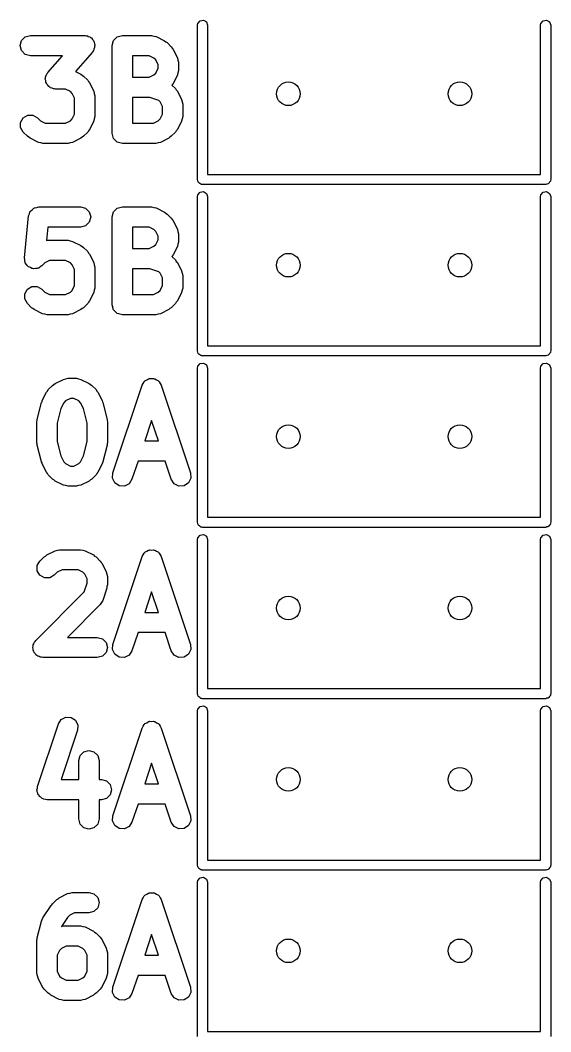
# Model space of a CAD drawing. Extents: x 6.24 to 8.54, y -5.54 to -4.04.
# Drawn here: x 8.234 to 8.543, y -5.187 to -4.597 of the extents above; entities that cross this region are included whole.
import ezdxf

# ---------------------------------------------------------------- set-up
doc = ezdxf.new("R2010")
doc.units = 0
doc.header["$MEASUREMENT"] = 0
doc.layers.add('BLACK', color=7, linetype='CONTINUOUS')

msp = doc.modelspace()

# ---------------------------------------------------------------- linework, layer by layer
at = {"layer": 'BLACK', "linetype": 'CONTINUOUS'}
for p, q in [((8.33852, -4.59744), (8.34051, -4.59709)), ((8.34051, -4.59709), (8.34226, -4.5981)), ((8.53852, -4.59744), (8.54051, -4.59709)), ((8.54051, -4.59709), (8.54226, -4.5981)), ((8.33705, -4.6), (8.33723, -4.59899)), ((8.33705, -4.69), (8.33705, -4.6)), ((8.33723, -4.59899), (8.33852, -4.59744)), ((8.34226, -4.5981), (8.34295, -4.6)), ((8.34295, -4.6), (8.34295, -4.68705)), ((8.53705, -4.6), (8.53723, -4.59899)), ((8.53705, -4.68705), (8.53705, -4.6)), ((8.53723, -4.59899), (8.53852, -4.59744)), ((8.54226, -4.5981), (8.54295, -4.6)), ((8.54295, -4.6), (8.54295, -4.69)), ((8.23371, -4.61188), (8.2345, -4.60893)), ((8.2345, -4.60893), (8.23666, -4.60677)), ((8.23666, -4.60677), (8.23962, -4.60598)), ((8.23962, -4.60598), (8.2713, -4.60598)), ((8.2713, -4.60598), (8.27186, -4.60613)), ((8.27186, -4.60613), (8.27245, -4.60609)), ((8.27245, -4.60609), (8.27332, -4.60652)), ((8.27332, -4.60652), (8.27425, -4.60677)), ((8.27425, -4.60677), (8.27467, -4.60718)), ((8.27467, -4.60718), (8.27519, -4.60744)), ((8.27519, -4.60744), (8.27573, -4.60824)), ((8.27573, -4.60824), (8.27641, -4.60893)), ((8.27641, -4.60893), (8.27656, -4.60949)), ((8.28733, -4.61188), (8.28812, -4.60893)), ((8.28812, -4.60893), (8.29028, -4.60677)), ((8.29028, -4.60677), (8.29323, -4.60598)), ((8.29323, -4.60598), (8.31029, -4.60598)), ((8.31029, -4.60598), (8.31161, -4.60633)), ((8.31161, -4.60633), (8.31294, -4.6066)), ((8.31294, -4.6066), (8.31781, -4.60904)), ((8.2345, -4.61483), (8.23371, -4.61188)), ((8.23666, -4.617), (8.2345, -4.61483)), ((8.27641, -4.61483), (8.276, -4.61525)), ((8.27667, -4.6139), (8.27641, -4.61483)), ((8.27656, -4.60949), (8.27689, -4.60998)), ((8.27709, -4.61303), (8.27667, -4.6139)), ((8.27689, -4.60998), (8.27695, -4.61095)), ((8.27695, -4.61095), (8.27721, -4.61188)), ((8.27721, -4.61188), (8.27705, -4.61245)), ((8.27705, -4.61245), (8.27709, -4.61303)), ((8.28733, -4.66306), (8.28733, -4.61188)), ((8.31781, -4.60904), (8.31852, -4.60967)), ((8.31852, -4.60967), (8.31935, -4.61014)), ((8.31935, -4.61014), (8.32178, -4.61258)), ((8.32178, -4.61258), (8.32226, -4.6134)), ((8.32226, -4.6134), (8.32289, -4.61412)), ((8.32289, -4.61412), (8.32533, -4.61899)), ((8.23962, -4.61779), (8.23666, -4.617)), ((8.25829, -4.61779), (8.23962, -4.61779)), ((8.2498, -4.62749), (8.25829, -4.61779)), ((8.27574, -4.61577), (8.26594, -4.62697)), ((8.276, -4.61525), (8.27574, -4.61577)), ((8.3089, -4.61779), (8.29914, -4.61779)), ((8.29914, -4.61779), (8.29914, -4.63035)), ((8.31167, -4.61917), (8.3089, -4.61779)), ((8.31275, -4.62025), (8.31167, -4.61917)), ((8.31414, -4.62302), (8.31275, -4.62025)), ((8.32533, -4.61899), (8.3256, -4.62032)), ((8.3256, -4.62032), (8.32595, -4.62163)), ((8.31275, -4.62788), (8.31414, -4.62511)), ((8.31414, -4.62511), (8.31414, -4.62302)), ((8.32595, -4.62651), (8.3256, -4.62782)), ((8.32595, -4.62163), (8.32595, -4.62651)), ((8.24833, -4.63138), (8.24848, -4.63082)), ((8.24858, -4.63232), (8.24833, -4.63138)), ((8.24845, -4.63023), (8.24887, -4.62936)), ((8.24848, -4.63082), (8.24845, -4.63023)), ((8.24865, -4.63328), (8.24858, -4.63232)), ((8.24887, -4.62936), (8.24912, -4.62843)), ((8.24912, -4.62843), (8.24954, -4.62801)), ((8.24954, -4.62801), (8.2498, -4.62749)), ((8.26594, -4.62697), (8.26907, -4.62853)), ((8.26907, -4.62853), (8.26978, -4.62917)), ((8.26978, -4.62917), (8.2706, -4.62964)), ((8.2706, -4.62964), (8.27304, -4.63208)), ((8.27304, -4.63208), (8.27351, -4.6329)), ((8.29914, -4.63035), (8.3089, -4.63035)), ((8.3089, -4.63035), (8.31167, -4.62896)), ((8.31167, -4.62896), (8.31275, -4.62788)), ((8.32533, -4.62915), (8.32289, -4.63402)), ((8.3256, -4.62782), (8.32533, -4.62915)), ((8.24897, -4.63377), (8.24865, -4.63328)), ((8.24912, -4.63433), (8.24897, -4.63377)), ((8.24981, -4.63502), (8.24912, -4.63433)), ((8.25035, -4.63582), (8.24981, -4.63502)), ((8.25087, -4.63608), (8.25035, -4.63582)), ((8.25129, -4.63649), (8.25087, -4.63608)), ((8.25222, -4.63674), (8.25129, -4.63649)), ((8.25309, -4.63717), (8.25222, -4.63674)), ((8.25368, -4.63713), (8.25309, -4.63717)), ((8.25424, -4.63729), (8.25368, -4.63713)), ((8.26016, -4.63729), (8.25424, -4.63729)), ((8.26293, -4.63867), (8.26016, -4.63729)), ((8.27351, -4.6329), (8.27414, -4.63361)), ((8.27414, -4.63361), (8.27658, -4.63849)), ((8.32226, -4.63473), (8.32216, -4.6349)), ((8.32216, -4.6349), (8.32422, -4.63695)), ((8.32289, -4.63402), (8.32226, -4.63473)), ((8.32422, -4.63695), (8.32469, -4.63778)), ((8.32469, -4.63778), (8.32533, -4.63849)), ((8.26401, -4.63975), (8.26293, -4.63867)), ((8.26539, -4.64252), (8.26401, -4.63975)), ((8.26539, -4.65192), (8.26539, -4.64252)), ((8.27658, -4.63849), (8.27685, -4.63982)), ((8.27685, -4.63982), (8.27721, -4.64113)), ((8.27721, -4.64113), (8.27721, -4.65331)), ((8.30934, -4.64216), (8.29914, -4.64216)), ((8.29914, -4.64216), (8.29914, -4.65716)), ((8.31442, -4.64385), (8.30934, -4.64216)), ((8.31519, -4.64463), (8.31442, -4.64385)), ((8.32533, -4.63849), (8.32776, -4.64336)), ((8.32776, -4.64336), (8.32803, -4.64469)), ((8.31658, -4.6474), (8.31519, -4.64463)), ((8.31658, -4.65192), (8.31658, -4.6474)), ((8.32803, -4.64469), (8.32839, -4.646)), ((8.32839, -4.646), (8.32839, -4.65331)), ((8.23391, -4.65666), (8.23544, -4.65401)), ((8.23544, -4.65401), (8.23809, -4.65248)), ((8.23809, -4.65248), (8.24114, -4.65248)), ((8.24114, -4.65248), (8.24379, -4.65401)), ((8.24379, -4.65401), (8.24555, -4.65577)), ((8.24555, -4.65577), (8.24832, -4.65716)), ((8.26016, -4.65716), (8.26293, -4.65577)), ((8.26293, -4.65577), (8.26401, -4.65469)), ((8.26401, -4.65469), (8.26539, -4.65192)), ((8.27658, -4.65596), (8.27414, -4.66083)), ((8.27685, -4.65463), (8.27658, -4.65596)), ((8.27721, -4.65331), (8.27685, -4.65463)), ((8.31134, -4.65716), (8.31411, -4.65577)), ((8.31411, -4.65577), (8.31519, -4.65469)), ((8.31519, -4.65469), (8.31658, -4.65192)), ((8.32776, -4.65596), (8.32533, -4.66083)), ((8.32803, -4.65463), (8.32776, -4.65596)), ((8.32839, -4.65331), (8.32803, -4.65463)), ((8.23391, -4.65972), (8.23391, -4.65666)), ((8.23544, -4.66236), (8.23391, -4.65972)), ((8.24832, -4.65716), (8.26016, -4.65716)), ((8.27351, -4.66154), (8.27304, -4.66236)), ((8.27414, -4.66083), (8.27351, -4.66154)), ((8.29914, -4.65716), (8.31134, -4.65716)), ((8.32469, -4.66154), (8.32422, -4.66236)), ((8.32533, -4.66083), (8.32469, -4.66154)), ((8.23788, -4.6648), (8.23544, -4.66236)), ((8.2387, -4.66528), (8.23788, -4.6648)), ((8.23941, -4.66591), (8.2387, -4.66528)), ((8.24429, -4.66835), (8.23941, -4.66591)), ((8.26907, -4.66591), (8.26419, -4.66835)), ((8.26978, -4.66528), (8.26907, -4.66591)), ((8.2706, -4.6648), (8.26978, -4.66528)), ((8.27304, -4.66236), (8.2706, -4.6648)), ((8.28812, -4.66602), (8.28733, -4.66306)), ((8.29028, -4.66818), (8.28812, -4.66602)), ((8.32025, -4.66591), (8.31537, -4.66835)), ((8.32096, -4.66528), (8.32025, -4.66591)), ((8.32178, -4.6648), (8.32096, -4.66528)), ((8.32422, -4.66236), (8.32178, -4.6648)), ((8.24562, -4.66862), (8.24429, -4.66835)), ((8.24693, -4.66897), (8.24562, -4.66862)), ((8.26155, -4.66897), (8.24693, -4.66897)), ((8.26286, -4.66862), (8.26155, -4.66897)), ((8.26419, -4.66835), (8.26286, -4.66862)), ((8.29323, -4.66897), (8.29028, -4.66818)), ((8.31273, -4.66897), (8.29323, -4.66897)), ((8.31404, -4.66862), (8.31273, -4.66897)), ((8.31537, -4.66835), (8.31404, -4.66862)), ((8.33731, -4.69072), (8.33705, -4.69)), ((8.33744, -4.69148), (8.33731, -4.69072)), ((8.33765, -4.69165), (8.33744, -4.69148)), ((8.34295, -4.68705), (8.53705, -4.68705)), ((8.54277, -4.69101), (8.54228, -4.6916)), ((8.54284, -4.69063), (8.54277, -4.69101)), ((8.54291, -4.69051), (8.54284, -4.69063)), ((8.54295, -4.69), (8.54289, -4.69038)), ((8.54289, -4.69038), (8.54291, -4.69051)), ((8.33723, -4.69899), (8.33852, -4.69744)), ((8.33774, -4.6919), (8.33765, -4.69165)), ((8.3384, -4.69228), (8.33774, -4.6919)), ((8.33899, -4.69277), (8.3384, -4.69228)), ((8.33852, -4.69744), (8.34051, -4.69709)), ((8.33937, -4.69284), (8.33899, -4.69277)), ((8.33949, -4.69291), (8.33937, -4.69284)), ((8.33962, -4.69289), (8.33949, -4.69291)), ((8.34, -4.69295), (8.33962, -4.69289)), ((8.54, -4.69295), (8.34, -4.69295)), ((8.34051, -4.69709), (8.34226, -4.6981)), ((8.53723, -4.69899), (8.53852, -4.69744)), ((8.53852, -4.69744), (8.54051, -4.69709)), ((8.54072, -4.69269), (8.54, -4.69295)), ((8.54051, -4.69709), (8.54226, -4.6981)), ((8.54148, -4.69256), (8.54072, -4.69269)), ((8.54165, -4.69235), (8.54148, -4.69256)), ((8.5419, -4.69226), (8.54165, -4.69235)), ((8.54228, -4.6916), (8.5419, -4.69226)), ((8.33705, -4.7), (8.33723, -4.69899)), ((8.33705, -4.79), (8.33705, -4.7)), ((8.34226, -4.6981), (8.34295, -4.7)), ((8.34295, -4.7), (8.34295, -4.78705)), ((8.53705, -4.7), (8.53723, -4.69899)), ((8.53705, -4.78705), (8.53705, -4.7)), ((8.54226, -4.6981), (8.54295, -4.7)), ((8.54295, -4.7), (8.54295, -4.79)), ((8.23905, -4.71013), (8.23938, -4.70893)), ((8.23938, -4.70893), (8.23959, -4.70872)), ((8.23959, -4.70872), (8.2397, -4.70844)), ((8.2397, -4.70844), (8.24066, -4.70765)), ((8.24066, -4.70765), (8.24154, -4.70677)), ((8.24154, -4.70677), (8.24183, -4.70669)), ((8.24183, -4.70669), (8.24206, -4.7065)), ((8.24206, -4.7065), (8.24329, -4.7063)), ((8.24329, -4.7063), (8.24449, -4.70598)), ((8.24449, -4.70598), (8.26886, -4.70598)), ((8.26886, -4.70598), (8.27182, -4.70677)), ((8.27182, -4.70677), (8.27398, -4.70893)), ((8.27398, -4.70893), (8.27477, -4.71188)), ((8.28733, -4.71188), (8.28812, -4.70893)), ((8.28812, -4.70893), (8.29028, -4.70677)), ((8.29028, -4.70677), (8.29323, -4.70598)), ((8.29323, -4.70598), (8.31029, -4.70598)), ((8.31029, -4.70598), (8.31161, -4.70633)), ((8.31161, -4.70633), (8.31294, -4.7066)), ((8.31294, -4.7066), (8.31781, -4.70904)), ((8.31781, -4.70904), (8.31852, -4.70967)), ((8.23618, -4.73567), (8.23861, -4.71129)), ((8.23861, -4.71129), (8.23905, -4.71013)), ((8.27398, -4.71483), (8.27182, -4.717)), ((8.27477, -4.71188), (8.27398, -4.71483)), ((8.28733, -4.76306), (8.28733, -4.71188)), ((8.31852, -4.70967), (8.31935, -4.71014)), ((8.31935, -4.71014), (8.32178, -4.71258)), ((8.32178, -4.71258), (8.32226, -4.7134)), ((8.32226, -4.7134), (8.32289, -4.71412)), ((8.32289, -4.71412), (8.32533, -4.71899)), ((8.24983, -4.71779), (8.24906, -4.72556)), ((8.26886, -4.71779), (8.24983, -4.71779)), ((8.27182, -4.717), (8.26886, -4.71779)), ((8.3089, -4.71779), (8.29914, -4.71779)), ((8.29914, -4.71779), (8.29914, -4.73035)), ((8.31167, -4.71917), (8.3089, -4.71779)), ((8.31275, -4.72025), (8.31167, -4.71917)), ((8.31414, -4.72302), (8.31275, -4.72025)), ((8.32533, -4.71899), (8.3256, -4.72032)), ((8.3256, -4.72032), (8.32595, -4.72163)), ((8.24906, -4.72556), (8.24936, -4.72547)), ((8.24936, -4.72547), (8.26155, -4.72547)), ((8.26155, -4.72547), (8.26286, -4.72583)), ((8.26286, -4.72583), (8.26419, -4.7261)), ((8.26419, -4.7261), (8.26907, -4.72853)), ((8.31275, -4.72788), (8.31414, -4.72511)), ((8.31414, -4.72511), (8.31414, -4.72302)), ((8.32595, -4.72651), (8.3256, -4.72782)), ((8.32595, -4.72163), (8.32595, -4.72651)), ((8.26907, -4.72853), (8.26978, -4.72917)), ((8.26978, -4.72917), (8.2706, -4.72964)), ((8.2706, -4.72964), (8.27304, -4.73208)), ((8.27304, -4.73208), (8.27351, -4.7329)), ((8.29914, -4.73035), (8.3089, -4.73035)), ((8.3089, -4.73035), (8.31167, -4.72896)), ((8.31167, -4.72896), (8.31275, -4.72788)), ((8.32533, -4.72915), (8.32289, -4.73402)), ((8.3256, -4.72782), (8.32533, -4.72915)), ((8.23635, -4.73672), (8.23618, -4.73567)), ((8.23635, -4.73778), (8.23635, -4.73672)), ((8.23659, -4.7382), (8.23635, -4.73778)), ((8.23667, -4.73868), (8.23659, -4.7382)), ((8.23735, -4.73951), (8.23667, -4.73868)), ((8.24799, -4.73867), (8.24623, -4.74043)), ((8.25076, -4.73729), (8.24799, -4.73867)), ((8.26016, -4.73729), (8.25076, -4.73729)), ((8.26293, -4.73867), (8.26016, -4.73729)), ((8.26401, -4.73975), (8.26293, -4.73867)), ((8.27351, -4.7329), (8.27414, -4.73361)), ((8.27414, -4.73361), (8.27658, -4.73849)), ((8.27658, -4.73849), (8.27685, -4.73982)), ((8.32226, -4.73473), (8.32216, -4.7349)), ((8.32216, -4.7349), (8.32422, -4.73695)), ((8.32289, -4.73402), (8.32226, -4.73473)), ((8.32422, -4.73695), (8.32469, -4.73778)), ((8.32469, -4.73778), (8.32533, -4.73849)), ((8.32533, -4.73849), (8.32776, -4.74336)), ((8.23788, -4.74043), (8.23735, -4.73951)), ((8.2383, -4.74067), (8.23788, -4.74043)), ((8.23861, -4.74105), (8.2383, -4.74067)), ((8.2396, -4.74143), (8.23861, -4.74105)), ((8.24052, -4.74196), (8.2396, -4.74143)), ((8.24101, -4.74196), (8.24052, -4.74196)), ((8.24147, -4.74213), (8.24101, -4.74196)), ((8.24252, -4.74196), (8.24147, -4.74213)), ((8.24358, -4.74196), (8.24252, -4.74196)), ((8.244, -4.74172), (8.24358, -4.74196)), ((8.24448, -4.74164), (8.244, -4.74172)), ((8.24531, -4.74096), (8.24448, -4.74164)), ((8.24623, -4.74043), (8.24531, -4.74096)), ((8.26539, -4.74252), (8.26401, -4.73975)), ((8.26539, -4.75192), (8.26539, -4.74252)), ((8.27685, -4.73982), (8.27721, -4.74113)), ((8.27721, -4.74113), (8.27721, -4.75331)), ((8.30934, -4.74216), (8.29914, -4.74216)), ((8.29914, -4.74216), (8.29914, -4.75716)), ((8.31442, -4.74385), (8.30934, -4.74216)), ((8.31519, -4.74463), (8.31442, -4.74385)), ((8.31658, -4.7474), (8.31519, -4.74463)), ((8.32776, -4.74336), (8.32803, -4.74469)), ((8.31658, -4.75192), (8.31658, -4.7474)), ((8.32803, -4.74469), (8.32839, -4.746)), ((8.32839, -4.746), (8.32839, -4.75331)), ((8.23635, -4.75666), (8.23788, -4.75401)), ((8.23788, -4.75401), (8.24052, -4.75248)), ((8.24052, -4.75248), (8.24358, -4.75248)), ((8.24358, -4.75248), (8.24623, -4.75401)), ((8.24623, -4.75401), (8.24799, -4.75577)), ((8.24799, -4.75577), (8.25076, -4.75716)), ((8.26016, -4.75716), (8.26293, -4.75577)), ((8.26293, -4.75577), (8.26401, -4.75469)), ((8.26401, -4.75469), (8.26539, -4.75192)), ((8.27658, -4.75596), (8.27414, -4.76083)), ((8.27685, -4.75463), (8.27658, -4.75596)), ((8.27721, -4.75331), (8.27685, -4.75463)), ((8.31134, -4.75716), (8.31411, -4.75577)), ((8.31411, -4.75577), (8.31519, -4.75469)), ((8.31519, -4.75469), (8.31658, -4.75192)), ((8.32776, -4.75596), (8.32533, -4.76083)), ((8.32803, -4.75463), (8.32776, -4.75596)), ((8.32839, -4.75331), (8.32803, -4.75463)), ((8.23635, -4.75972), (8.23635, -4.75666)), ((8.23788, -4.76236), (8.23635, -4.75972)), ((8.24031, -4.7648), (8.23788, -4.76236)), ((8.25076, -4.75716), (8.26016, -4.75716)), ((8.27304, -4.76236), (8.2706, -4.7648)), ((8.27351, -4.76154), (8.27304, -4.76236)), ((8.27414, -4.76083), (8.27351, -4.76154)), ((8.29914, -4.75716), (8.31134, -4.75716)), ((8.32422, -4.76236), (8.32178, -4.7648)), ((8.32469, -4.76154), (8.32422, -4.76236)), ((8.32533, -4.76083), (8.32469, -4.76154)), ((8.24114, -4.76528), (8.24031, -4.7648)), ((8.24185, -4.76591), (8.24114, -4.76528)), ((8.24672, -4.76835), (8.24185, -4.76591)), ((8.26907, -4.76591), (8.26419, -4.76835)), ((8.26978, -4.76528), (8.26907, -4.76591)), ((8.2706, -4.7648), (8.26978, -4.76528)), ((8.28812, -4.76602), (8.28733, -4.76306)), ((8.29028, -4.76818), (8.28812, -4.76602)), ((8.29323, -4.76897), (8.29028, -4.76818)), ((8.32025, -4.76591), (8.31537, -4.76835)), ((8.32096, -4.76528), (8.32025, -4.76591)), ((8.32178, -4.7648), (8.32096, -4.76528)), ((8.24805, -4.76862), (8.24672, -4.76835)), ((8.24936, -4.76897), (8.24805, -4.76862)), ((8.26155, -4.76897), (8.24936, -4.76897)), ((8.26286, -4.76862), (8.26155, -4.76897)), ((8.26419, -4.76835), (8.26286, -4.76862)), ((8.31273, -4.76897), (8.29323, -4.76897)), ((8.31404, -4.76862), (8.31273, -4.76897)), ((8.31537, -4.76835), (8.31404, -4.76862)), ((8.33731, -4.79072), (8.33705, -4.79)), ((8.33744, -4.79148), (8.33731, -4.79072)), ((8.33765, -4.79165), (8.33744, -4.79148)), ((8.33774, -4.7919), (8.33765, -4.79165)), ((8.34295, -4.78705), (8.53705, -4.78705)), ((8.54228, -4.7916), (8.5419, -4.79226)), ((8.54277, -4.79101), (8.54228, -4.7916)), ((8.54284, -4.79063), (8.54277, -4.79101)), ((8.54291, -4.79051), (8.54284, -4.79063)), ((8.54295, -4.79), (8.54289, -4.79038)), ((8.54289, -4.79038), (8.54291, -4.79051)), ((8.33723, -4.79899), (8.33852, -4.79744)), ((8.3384, -4.79228), (8.33774, -4.7919)), ((8.33899, -4.79277), (8.3384, -4.79228)), ((8.33852, -4.79744), (8.34051, -4.79709)), ((8.33937, -4.79284), (8.33899, -4.79277)), ((8.33949, -4.79291), (8.33937, -4.79284)), ((8.33962, -4.79289), (8.33949, -4.79291)), ((8.34, -4.79295), (8.33962, -4.79289)), ((8.54, -4.79295), (8.34, -4.79295)), ((8.34051, -4.79709), (8.34226, -4.7981)), ((8.53723, -4.79899), (8.53852, -4.79744)), ((8.53852, -4.79744), (8.54051, -4.79709)), ((8.54072, -4.79269), (8.54, -4.79295)), ((8.54051, -4.79709), (8.54226, -4.7981)), ((8.54148, -4.79256), (8.54072, -4.79269)), ((8.54165, -4.79235), (8.54148, -4.79256)), ((8.5419, -4.79226), (8.54165, -4.79235)), ((8.33705, -4.8), (8.33723, -4.79899)), ((8.33705, -4.89), (8.33705, -4.8)), ((8.34226, -4.7981), (8.34295, -4.8)), ((8.34295, -4.8), (8.34295, -4.88705)), ((8.53705, -4.8), (8.53723, -4.79899)), ((8.53705, -4.88705), (8.53705, -4.8)), ((8.54226, -4.7981), (8.54295, -4.8)), ((8.54295, -4.8), (8.54295, -4.89)), ((8.25332, -4.80967), (8.25404, -4.80904)), ((8.25404, -4.80904), (8.25891, -4.8066)), ((8.25891, -4.8066), (8.26024, -4.80633)), ((8.26024, -4.80633), (8.26155, -4.80598)), ((8.26155, -4.80598), (8.26643, -4.80598)), ((8.26643, -4.80598), (8.26774, -4.80633)), ((8.26774, -4.80633), (8.26907, -4.8066)), ((8.26907, -4.8066), (8.27394, -4.80904)), ((8.27394, -4.80904), (8.27465, -4.80967)), ((8.30469, -4.81001), (8.30535, -4.80902)), ((8.30535, -4.80902), (8.30588, -4.80796)), ((8.30588, -4.80796), (8.30618, -4.80776)), ((8.30618, -4.80776), (8.30638, -4.80746)), ((8.30638, -4.80746), (8.30744, -4.80693)), ((8.30744, -4.80693), (8.30843, -4.80628)), ((8.30843, -4.80628), (8.30879, -4.80626)), ((8.30879, -4.80626), (8.30911, -4.8061)), ((8.30911, -4.8061), (8.31029, -4.80617)), ((8.31029, -4.80617), (8.31148, -4.8061)), ((8.31148, -4.8061), (8.3118, -4.80626)), ((8.3118, -4.80626), (8.31216, -4.80628)), ((8.31216, -4.80628), (8.31315, -4.80693)), ((8.31315, -4.80693), (8.31421, -4.80746)), ((8.31421, -4.80746), (8.31441, -4.80776)), ((8.31441, -4.80776), (8.31471, -4.80796)), ((8.31471, -4.80796), (8.31524, -4.80902)), ((8.31524, -4.80902), (8.3159, -4.81001)), ((8.24652, -4.81899), (8.24896, -4.81412)), ((8.24896, -4.81412), (8.24959, -4.8134)), ((8.24959, -4.8134), (8.25006, -4.81258)), ((8.25006, -4.81258), (8.2525, -4.81014)), ((8.2525, -4.81014), (8.25332, -4.80967)), ((8.27465, -4.80967), (8.27548, -4.81014)), ((8.27548, -4.81014), (8.27791, -4.81258)), ((8.27791, -4.81258), (8.27839, -4.8134)), ((8.27839, -4.8134), (8.27902, -4.81412)), ((8.27902, -4.81412), (8.28146, -4.81899)), ((8.28763, -4.8612), (8.30469, -4.81001)), ((8.3159, -4.81001), (8.33296, -4.8612)), ((8.24364, -4.82995), (8.24607, -4.8202)), ((8.24607, -4.8202), (8.24639, -4.81963)), ((8.24639, -4.81963), (8.24652, -4.81899)), ((8.25909, -4.82025), (8.25737, -4.82369)), ((8.26017, -4.81917), (8.25909, -4.82025)), ((8.26295, -4.81779), (8.26017, -4.81917)), ((8.26503, -4.81779), (8.26295, -4.81779)), ((8.2678, -4.81917), (8.26503, -4.81779)), ((8.26888, -4.82025), (8.2678, -4.81917)), ((8.2706, -4.82369), (8.26888, -4.82025)), ((8.28146, -4.81899), (8.28159, -4.81963)), ((8.28159, -4.81963), (8.2819, -4.8202)), ((8.2819, -4.8202), (8.28434, -4.82995)), ((8.25737, -4.82369), (8.25527, -4.83211)), ((8.27271, -4.83211), (8.2706, -4.82369)), ((8.24346, -4.83138), (8.24365, -4.83068)), ((8.24346, -4.84357), (8.24346, -4.83138)), ((8.24365, -4.83068), (8.24364, -4.82995)), ((8.25527, -4.83211), (8.25527, -4.84284)), ((8.27271, -4.84284), (8.27271, -4.83211)), ((8.28434, -4.82995), (8.28433, -4.83068)), ((8.28433, -4.83068), (8.28452, -4.83138)), ((8.28452, -4.83138), (8.28452, -4.84357)), ((8.31029, -4.83056), (8.3063, -4.84253)), ((8.31429, -4.84253), (8.31029, -4.83056)), ((8.24365, -4.84427), (8.24346, -4.84357)), ((8.24364, -4.845), (8.24365, -4.84427)), ((8.24607, -4.85475), (8.24364, -4.845)), ((8.25527, -4.84284), (8.25737, -4.85125)), ((8.2706, -4.85125), (8.27271, -4.84284)), ((8.28434, -4.845), (8.2819, -4.85475)), ((8.28452, -4.84357), (8.28433, -4.84427)), ((8.28433, -4.84427), (8.28434, -4.845)), ((8.3063, -4.84253), (8.31429, -4.84253)), ((8.24639, -4.85532), (8.24607, -4.85475)), ((8.24652, -4.85596), (8.24639, -4.85532)), ((8.24896, -4.86083), (8.24652, -4.85596)), ((8.25737, -4.85125), (8.25909, -4.85469)), ((8.25909, -4.85469), (8.26017, -4.85577)), ((8.26017, -4.85577), (8.26294, -4.85716)), ((8.26503, -4.85716), (8.2678, -4.85577)), ((8.2678, -4.85577), (8.26888, -4.85469)), ((8.26888, -4.85469), (8.2706, -4.85125)), ((8.28146, -4.85596), (8.27902, -4.86083)), ((8.28159, -4.85532), (8.28146, -4.85596)), ((8.2819, -4.85475), (8.28159, -4.85532)), ((8.30237, -4.85435), (8.29884, -4.86493)), ((8.31822, -4.85435), (8.30237, -4.85435)), ((8.32175, -4.86493), (8.31822, -4.85435)), ((8.24959, -4.86154), (8.24896, -4.86083)), ((8.25006, -4.86236), (8.24959, -4.86154)), ((8.2525, -4.8648), (8.25006, -4.86236)), ((8.26294, -4.85716), (8.26503, -4.85716)), ((8.27791, -4.86236), (8.27548, -4.8648)), ((8.27839, -4.86154), (8.27791, -4.86236)), ((8.27902, -4.86083), (8.27839, -4.86154)), ((8.28745, -4.86425), (8.28763, -4.8612)), ((8.33296, -4.8612), (8.33314, -4.86425)), ((8.25332, -4.86528), (8.2525, -4.8648)), ((8.25404, -4.86591), (8.25332, -4.86528)), ((8.25891, -4.86835), (8.25404, -4.86591)), ((8.26024, -4.86862), (8.25891, -4.86835)), ((8.26907, -4.86835), (8.26774, -4.86862)), ((8.27394, -4.86591), (8.26907, -4.86835)), ((8.27465, -4.86528), (8.27394, -4.86591)), ((8.27548, -4.8648), (8.27465, -4.86528)), ((8.28882, -4.86698), (8.28745, -4.86425)), ((8.29137, -4.86867), (8.28882, -4.86698)), ((8.29715, -4.86748), (8.29442, -4.86885)), ((8.29884, -4.86493), (8.29715, -4.86748)), ((8.32344, -4.86748), (8.32175, -4.86493)), ((8.32617, -4.86885), (8.32344, -4.86748)), ((8.33177, -4.86698), (8.32922, -4.86867)), ((8.33314, -4.86425), (8.33177, -4.86698)), ((8.26155, -4.86897), (8.26024, -4.86862)), ((8.26643, -4.86897), (8.26155, -4.86897)), ((8.26774, -4.86862), (8.26643, -4.86897)), ((8.29442, -4.86885), (8.29137, -4.86867)), ((8.32922, -4.86867), (8.32617, -4.86885)), ((8.33731, -4.89072), (8.33705, -4.89)), ((8.33744, -4.89148), (8.33731, -4.89072)), ((8.33765, -4.89165), (8.33744, -4.89148)), ((8.33774, -4.8919), (8.33765, -4.89165)), ((8.3384, -4.89228), (8.33774, -4.8919)), ((8.34295, -4.88705), (8.53705, -4.88705)), ((8.54228, -4.8916), (8.5419, -4.89226)), ((8.54277, -4.89101), (8.54228, -4.8916)), ((8.54284, -4.89063), (8.54277, -4.89101)), ((8.54291, -4.89051), (8.54284, -4.89063)), ((8.54295, -4.89), (8.54289, -4.89038)), ((8.54289, -4.89038), (8.54291, -4.89051)), ((8.33723, -4.89899), (8.33852, -4.89744)), ((8.33899, -4.89277), (8.3384, -4.89228)), ((8.33852, -4.89744), (8.34051, -4.89709)), ((8.33937, -4.89284), (8.33899, -4.89277)), ((8.33949, -4.89291), (8.33937, -4.89284)), ((8.33962, -4.89289), (8.33949, -4.89291)), ((8.34, -4.89295), (8.33962, -4.89289)), ((8.54, -4.89295), (8.34, -4.89295)), ((8.34051, -4.89709), (8.34226, -4.8981)), ((8.34226, -4.8981), (8.34295, -4.9)), ((8.53723, -4.89899), (8.53852, -4.89744)), ((8.53852, -4.89744), (8.54051, -4.89709)), ((8.54072, -4.89269), (8.54, -4.89295)), ((8.54051, -4.89709), (8.54226, -4.8981)), ((8.54148, -4.89256), (8.54072, -4.89269)), ((8.54165, -4.89235), (8.54148, -4.89256)), ((8.5419, -4.89226), (8.54165, -4.89235)), ((8.54226, -4.8981), (8.54295, -4.9)), ((8.33705, -4.9), (8.33723, -4.89899)), ((8.33705, -4.99), (8.33705, -4.9)), ((8.34295, -4.9), (8.34295, -4.98705)), ((8.53705, -4.9), (8.53723, -4.89899)), ((8.53705, -4.98705), (8.53705, -4.9)), ((8.54295, -4.9), (8.54295, -4.99)), ((8.24763, -4.91014), (8.24845, -4.90967)), ((8.24845, -4.90967), (8.24916, -4.90904)), ((8.24916, -4.90904), (8.25404, -4.9066)), ((8.25404, -4.9066), (8.25537, -4.90633)), ((8.25537, -4.90633), (8.25668, -4.90598)), ((8.25668, -4.90598), (8.26886, -4.90598)), ((8.26886, -4.90598), (8.27017, -4.90633)), ((8.27017, -4.90633), (8.2715, -4.9066)), ((8.2715, -4.9066), (8.27638, -4.90904)), ((8.27638, -4.90904), (8.27709, -4.90967)), ((8.27709, -4.90967), (8.27791, -4.91014)), ((8.30469, -4.91001), (8.30535, -4.90902)), ((8.30535, -4.90902), (8.30588, -4.90796)), ((8.30588, -4.90796), (8.30618, -4.90776)), ((8.30618, -4.90776), (8.30638, -4.90746)), ((8.30638, -4.90746), (8.30744, -4.90693)), ((8.30744, -4.90693), (8.30843, -4.90628)), ((8.30843, -4.90628), (8.30879, -4.90626)), ((8.30879, -4.90626), (8.30911, -4.9061)), ((8.30911, -4.9061), (8.31029, -4.90617)), ((8.31029, -4.90617), (8.31148, -4.9061)), ((8.31148, -4.9061), (8.3118, -4.90626)), ((8.3118, -4.90626), (8.31216, -4.90628)), ((8.31216, -4.90628), (8.31315, -4.90693)), ((8.31315, -4.90693), (8.31421, -4.90746)), ((8.31421, -4.90746), (8.31441, -4.90776)), ((8.31441, -4.90776), (8.31471, -4.90796)), ((8.31471, -4.90796), (8.31524, -4.90902)), ((8.31524, -4.90902), (8.3159, -4.91001)), ((8.24366, -4.91523), (8.24519, -4.91258)), ((8.24366, -4.91828), (8.24366, -4.91523)), ((8.24519, -4.91258), (8.24763, -4.91014)), ((8.27791, -4.91014), (8.28035, -4.91258)), ((8.28035, -4.91258), (8.28083, -4.9134)), ((8.28083, -4.9134), (8.28146, -4.91412)), ((8.28146, -4.91412), (8.28389, -4.91899)), ((8.28763, -4.9612), (8.30469, -4.91001)), ((8.3159, -4.91001), (8.33296, -4.9612)), ((8.24519, -4.92093), (8.24366, -4.91828)), ((8.24784, -4.92246), (8.24519, -4.92093)), ((8.25354, -4.92093), (8.25089, -4.92246)), ((8.2553, -4.91917), (8.25354, -4.92093)), ((8.25807, -4.91779), (8.2553, -4.91917)), ((8.26747, -4.91779), (8.25807, -4.91779)), ((8.27024, -4.91917), (8.26747, -4.91779)), ((8.27132, -4.92025), (8.27024, -4.91917)), ((8.27271, -4.92302), (8.27132, -4.92025)), ((8.28389, -4.91899), (8.28417, -4.92032)), ((8.28417, -4.92032), (8.28452, -4.92163)), ((8.28452, -4.92163), (8.28452, -4.92651)), ((8.25089, -4.92246), (8.24784, -4.92246)), ((8.27101, -4.93063), (8.27271, -4.92555)), ((8.27271, -4.92555), (8.27271, -4.92302)), ((8.28427, -4.92742), (8.28421, -4.92837)), ((8.28452, -4.92651), (8.28427, -4.92742)), ((8.24275, -4.95889), (8.27101, -4.93063)), ((8.28421, -4.92837), (8.28178, -4.93568)), ((8.31029, -4.93056), (8.3063, -4.94253)), ((8.31429, -4.94253), (8.31029, -4.93056)), ((8.28035, -4.93799), (8.26118, -4.95716)), ((8.28103, -4.93682), (8.28035, -4.93799)), ((8.28178, -4.93568), (8.28103, -4.93682)), ((8.3063, -4.94253), (8.31429, -4.94253)), ((8.30237, -4.95435), (8.29884, -4.96493)), ((8.31822, -4.95435), (8.30237, -4.95435)), ((8.32175, -4.96493), (8.31822, -4.95435)), ((8.24102, -4.96306), (8.24122, -4.96231)), ((8.24122, -4.96153), (8.24161, -4.96086)), ((8.24122, -4.96231), (8.24122, -4.96153)), ((8.24161, -4.96086), (8.24181, -4.96011)), ((8.24181, -4.96011), (8.24236, -4.95956)), ((8.24236, -4.95956), (8.24275, -4.95889)), ((8.26118, -4.95716), (8.27861, -4.95716)), ((8.27861, -4.95716), (8.28156, -4.95795)), ((8.28156, -4.95795), (8.28373, -4.96011)), ((8.28373, -4.96011), (8.28452, -4.96306)), ((8.28745, -4.96425), (8.28763, -4.9612)), ((8.33296, -4.9612), (8.33314, -4.96425)), ((8.24122, -4.96381), (8.24102, -4.96306)), ((8.24122, -4.96459), (8.24122, -4.96381)), ((8.24161, -4.96526), (8.24122, -4.96459)), ((8.24181, -4.96602), (8.24161, -4.96526)), ((8.24236, -4.96657), (8.24181, -4.96602)), ((8.24275, -4.96724), (8.24236, -4.96657)), ((8.24343, -4.96763), (8.24275, -4.96724)), ((8.24397, -4.96818), (8.24343, -4.96763)), ((8.24473, -4.96838), (8.24397, -4.96818)), ((8.2454, -4.96877), (8.24473, -4.96838)), ((8.24618, -4.96877), (8.2454, -4.96877)), ((8.24693, -4.96897), (8.24618, -4.96877)), ((8.28156, -4.96818), (8.27861, -4.96897)), ((8.28373, -4.96602), (8.28156, -4.96818)), ((8.28452, -4.96306), (8.28373, -4.96602)), ((8.28882, -4.96698), (8.28745, -4.96425)), ((8.29137, -4.96867), (8.28882, -4.96698)), ((8.29442, -4.96885), (8.29137, -4.96867)), ((8.29715, -4.96748), (8.29442, -4.96885)), ((8.29884, -4.96493), (8.29715, -4.96748)), ((8.32344, -4.96748), (8.32175, -4.96493)), ((8.32617, -4.96885), (8.32344, -4.96748)), ((8.32922, -4.96867), (8.32617, -4.96885)), ((8.33177, -4.96698), (8.32922, -4.96867)), ((8.33314, -4.96425), (8.33177, -4.96698)), ((8.27861, -4.96897), (8.24693, -4.96897)), ((8.33731, -4.99072), (8.33705, -4.99)), ((8.33744, -4.99148), (8.33731, -4.99072)), ((8.33765, -4.99165), (8.33744, -4.99148)), ((8.33774, -4.9919), (8.33765, -4.99165)), ((8.3384, -4.99228), (8.33774, -4.9919)), ((8.33899, -4.99277), (8.3384, -4.99228)), ((8.34295, -4.98705), (8.53705, -4.98705)), ((8.54165, -4.99235), (8.54148, -4.99256)), ((8.5419, -4.99226), (8.54165, -4.99235)), ((8.54228, -4.9916), (8.5419, -4.99226)), ((8.54277, -4.99101), (8.54228, -4.9916)), ((8.54284, -4.99063), (8.54277, -4.99101)), ((8.54291, -4.99051), (8.54284, -4.99063)), ((8.54295, -4.99), (8.54289, -4.99038)), ((8.54289, -4.99038), (8.54291, -4.99051)), ((8.33723, -4.99899), (8.33852, -4.99744)), ((8.33852, -4.99744), (8.34051, -4.99709)), ((8.33937, -4.99284), (8.33899, -4.99277)), ((8.33949, -4.99291), (8.33937, -4.99284)), ((8.33962, -4.99289), (8.33949, -4.99291)), ((8.34, -4.99295), (8.33962, -4.99289)), ((8.54, -4.99295), (8.34, -4.99295)), ((8.34051, -4.99709), (8.34226, -4.9981)), ((8.34226, -4.9981), (8.34295, -5)), ((8.53723, -4.99899), (8.53852, -4.99744)), ((8.53852, -4.99744), (8.54051, -4.99709)), ((8.54072, -4.99269), (8.54, -4.99295)), ((8.54051, -4.99709), (8.54226, -4.9981)), ((8.54148, -4.99256), (8.54072, -4.99269)), ((8.54226, -4.9981), (8.54295, -5)), ((8.25763, -5.00503), (8.26037, -5.00366)), ((8.26037, -5.00366), (8.26342, -5.00384)), ((8.26342, -5.00384), (8.26597, -5.00553)), ((8.33705, -5), (8.33723, -4.99899)), ((8.33705, -5.09), (8.33705, -5)), ((8.34295, -5), (8.34295, -5.08705)), ((8.53705, -5), (8.53723, -4.99899)), ((8.53705, -5.08705), (8.53705, -5)), ((8.54295, -5), (8.54295, -5.09)), ((8.24376, -5.04414), (8.25595, -5.00758)), ((8.25595, -5.00758), (8.25763, -5.00503)), ((8.26597, -5.00553), (8.26734, -5.00826)), ((8.26734, -5.00826), (8.26715, -5.01131)), ((8.28763, -5.0612), (8.30469, -5.01001)), ((8.30469, -5.01001), (8.30535, -5.00902)), ((8.30535, -5.00902), (8.30588, -5.00796)), ((8.30588, -5.00796), (8.30618, -5.00776)), ((8.30618, -5.00776), (8.30638, -5.00746)), ((8.30638, -5.00746), (8.30744, -5.00693)), ((8.30744, -5.00693), (8.30843, -5.00628)), ((8.30843, -5.00628), (8.30879, -5.00626)), ((8.30879, -5.00626), (8.30911, -5.0061)), ((8.30911, -5.0061), (8.31029, -5.00617)), ((8.31029, -5.00617), (8.31148, -5.0061)), ((8.31148, -5.0061), (8.3118, -5.00626)), ((8.3118, -5.00626), (8.31216, -5.00628)), ((8.31216, -5.00628), (8.31315, -5.00693)), ((8.31315, -5.00693), (8.31421, -5.00746)), ((8.31421, -5.00746), (8.31441, -5.00777)), ((8.31441, -5.00777), (8.31471, -5.00796)), ((8.31471, -5.00796), (8.31524, -5.00902)), ((8.31524, -5.00902), (8.3159, -5.01001)), ((8.3159, -5.01001), (8.33296, -5.0612)), ((8.26715, -5.01131), (8.25756, -5.0401)), ((8.26783, -5.02894), (8.26862, -5.02599)), ((8.26862, -5.02599), (8.27078, -5.02383)), ((8.27078, -5.02383), (8.27374, -5.02304)), ((8.27374, -5.02304), (8.27669, -5.02383)), ((8.27669, -5.02383), (8.27885, -5.02599)), ((8.27885, -5.02599), (8.27964, -5.02894)), ((8.26783, -5.0401), (8.26783, -5.02894)), ((8.27964, -5.02894), (8.27964, -5.0401)), ((8.31029, -5.03056), (8.3063, -5.04253)), ((8.31429, -5.04253), (8.31029, -5.03056)), ((8.24346, -5.046), (8.24371, -5.04508)), ((8.24371, -5.04508), (8.24376, -5.04414)), ((8.25756, -5.0401), (8.26783, -5.0401)), ((8.27964, -5.0401), (8.28105, -5.0401)), ((8.28105, -5.0401), (8.284, -5.04089)), ((8.284, -5.04089), (8.28616, -5.04305)), ((8.28616, -5.04305), (8.28695, -5.046)), ((8.3063, -5.04253), (8.31429, -5.04253)), ((8.24362, -5.04658), (8.24346, -5.046)), ((8.24358, -5.04719), (8.24362, -5.04658)), ((8.244, -5.04804), (8.24358, -5.04719)), ((8.24425, -5.04896), (8.244, -5.04804)), ((8.24468, -5.04938), (8.24425, -5.04896)), ((8.24495, -5.04992), (8.24468, -5.04938)), ((8.24574, -5.05044), (8.24495, -5.04992)), ((8.24641, -5.05112), (8.24574, -5.05044)), ((8.24699, -5.05127), (8.24641, -5.05112)), ((8.2475, -5.05161), (8.24699, -5.05127)), ((8.284, -5.05112), (8.28105, -5.05191)), ((8.28616, -5.04896), (8.284, -5.05112)), ((8.28695, -5.046), (8.28616, -5.04896)), ((8.24845, -5.05166), (8.2475, -5.05161)), ((8.24936, -5.05191), (8.24845, -5.05166)), ((8.26783, -5.05191), (8.24936, -5.05191)), ((8.26783, -5.06306), (8.26783, -5.05191)), ((8.28105, -5.05191), (8.27964, -5.05191)), ((8.27964, -5.05191), (8.27964, -5.06306)), ((8.30237, -5.05435), (8.29884, -5.06493)), ((8.31822, -5.05435), (8.30237, -5.05435)), ((8.32175, -5.06493), (8.31822, -5.05435)), ((8.26862, -5.06602), (8.26783, -5.06306)), ((8.27964, -5.06306), (8.27885, -5.06602)), ((8.28745, -5.06425), (8.28763, -5.0612)), ((8.33296, -5.0612), (8.33314, -5.06425)), ((8.27078, -5.06818), (8.26862, -5.06602)), ((8.27374, -5.06897), (8.27078, -5.06818)), ((8.27669, -5.06818), (8.27374, -5.06897)), ((8.27885, -5.06602), (8.27669, -5.06818)), ((8.28882, -5.06698), (8.28745, -5.06425)), ((8.29137, -5.06867), (8.28882, -5.06698)), ((8.29442, -5.06885), (8.29137, -5.06867)), ((8.29715, -5.06748), (8.29442, -5.06885)), ((8.29884, -5.06493), (8.29715, -5.06748)), ((8.32344, -5.06748), (8.32175, -5.06493)), ((8.32617, -5.06885), (8.32344, -5.06748)), ((8.32922, -5.06867), (8.32617, -5.06885)), ((8.33177, -5.06698), (8.32922, -5.06867)), ((8.33314, -5.06425), (8.33177, -5.06698)), ((8.33731, -5.09072), (8.33705, -5.09)), ((8.33744, -5.09148), (8.33731, -5.09072)), ((8.33765, -5.09165), (8.33744, -5.09148)), ((8.33774, -5.0919), (8.33765, -5.09165)), ((8.3384, -5.09228), (8.33774, -5.0919)), ((8.33899, -5.09277), (8.3384, -5.09228)), ((8.33937, -5.09284), (8.33899, -5.09277)), ((8.33949, -5.09291), (8.33937, -5.09284)), ((8.34295, -5.08705), (8.53705, -5.08705)), ((8.54072, -5.09269), (8.54, -5.09295)), ((8.54148, -5.09256), (8.54072, -5.09269)), ((8.54165, -5.09235), (8.54148, -5.09256)), ((8.5419, -5.09226), (8.54165, -5.09235)), ((8.54228, -5.0916), (8.5419, -5.09226)), ((8.54277, -5.09101), (8.54228, -5.0916)), ((8.54284, -5.09063), (8.54277, -5.09101)), ((8.54291, -5.09051), (8.54284, -5.09063)), ((8.54295, -5.09), (8.54289, -5.09038)), ((8.54289, -5.09038), (8.54291, -5.09051)), ((8.33723, -5.09899), (8.33852, -5.09744)), ((8.33852, -5.09744), (8.34051, -5.09709)), ((8.33962, -5.09289), (8.33949, -5.09291)), ((8.34, -5.09295), (8.33962, -5.09289)), ((8.54, -5.09295), (8.34, -5.09295)), ((8.34051, -5.09709), (8.34226, -5.0981)), ((8.34226, -5.0981), (8.34295, -5.1)), ((8.53723, -5.09899), (8.53852, -5.09744)), ((8.53852, -5.09744), (8.54051, -5.09709)), ((8.54051, -5.09709), (8.54226, -5.0981)), ((8.54226, -5.0981), (8.54295, -5.1)), ((8.33705, -5.1), (8.33723, -5.09899)), ((8.33705, -5.19), (8.33705, -5.1)), ((8.34295, -5.1), (8.34295, -5.18705)), ((8.53705, -5.1), (8.53723, -5.09899)), ((8.53705, -5.18705), (8.53705, -5.1)), ((8.54295, -5.1), (8.54295, -5.19)), ((8.2525, -5.11258), (8.25494, -5.11014)), ((8.25494, -5.11014), (8.25576, -5.10967)), ((8.25576, -5.10967), (8.25647, -5.10904)), ((8.25647, -5.10904), (8.26135, -5.1066)), ((8.26135, -5.1066), (8.26268, -5.10633)), ((8.26268, -5.10633), (8.26399, -5.10598)), ((8.26399, -5.10598), (8.27374, -5.10598)), ((8.27374, -5.10598), (8.27669, -5.10677)), ((8.27669, -5.10677), (8.27885, -5.10893)), ((8.27885, -5.10893), (8.27964, -5.11188)), ((8.28763, -5.1612), (8.30469, -5.11001)), ((8.30469, -5.11001), (8.30535, -5.10902)), ((8.30535, -5.10902), (8.30588, -5.10796)), ((8.30588, -5.10796), (8.30618, -5.10776)), ((8.30618, -5.10776), (8.30638, -5.10746)), ((8.30638, -5.10746), (8.30744, -5.10693)), ((8.30744, -5.10693), (8.30843, -5.10628)), ((8.30843, -5.10628), (8.30879, -5.10626)), ((8.30879, -5.10626), (8.30911, -5.1061)), ((8.30911, -5.1061), (8.31029, -5.10617)), ((8.31029, -5.10617), (8.31148, -5.1061)), ((8.31148, -5.1061), (8.3118, -5.10626)), ((8.3118, -5.10626), (8.31216, -5.10628)), ((8.31216, -5.10628), (8.31315, -5.10693)), ((8.31315, -5.10693), (8.31421, -5.10746)), ((8.31421, -5.10746), (8.31441, -5.10776)), ((8.31441, -5.10776), (8.31471, -5.10796)), ((8.31471, -5.10796), (8.31524, -5.10902)), ((8.31524, -5.10902), (8.3159, -5.11001)), ((8.3159, -5.11001), (8.33296, -5.1612)), ((8.24689, -5.12079), (8.25176, -5.11348)), ((8.25176, -5.11348), (8.25221, -5.11309)), ((8.25221, -5.11309), (8.2525, -5.11258)), ((8.27885, -5.11483), (8.27669, -5.117)), ((8.27964, -5.11188), (8.27885, -5.11483)), ((8.24607, -5.12264), (8.24656, -5.12175)), ((8.24656, -5.12175), (8.24689, -5.12079)), ((8.26127, -5.12052), (8.25772, -5.12584)), ((8.26261, -5.11917), (8.26127, -5.12052)), ((8.26538, -5.11779), (8.26261, -5.11917)), ((8.27374, -5.11779), (8.26538, -5.11779)), ((8.27669, -5.117), (8.27374, -5.11779)), ((8.24364, -5.13238), (8.24607, -5.12264)), ((8.25772, -5.12584), (8.2578, -5.12583)), ((8.2578, -5.12583), (8.25911, -5.12547)), ((8.25911, -5.12547), (8.26886, -5.12547)), ((8.26886, -5.12547), (8.27017, -5.12583)), ((8.27017, -5.12583), (8.2715, -5.1261)), ((8.2715, -5.1261), (8.27638, -5.12853)), ((8.24346, -5.13382), (8.24365, -5.13311)), ((8.24346, -5.15331), (8.24346, -5.13382)), ((8.24365, -5.13311), (8.24364, -5.13238)), ((8.27638, -5.12853), (8.27709, -5.12917)), ((8.27709, -5.12917), (8.27791, -5.12964)), ((8.27791, -5.12964), (8.28035, -5.13208)), ((8.28035, -5.13208), (8.28083, -5.1329)), ((8.28083, -5.1329), (8.28146, -5.13361)), ((8.28146, -5.13361), (8.28389, -5.13849)), ((8.31029, -5.13056), (8.3063, -5.14253)), ((8.31429, -5.14253), (8.31029, -5.13056)), ((8.25666, -5.13975), (8.25527, -5.14252)), ((8.25774, -5.13867), (8.25666, -5.13975)), ((8.26051, -5.13729), (8.25774, -5.13867)), ((8.26747, -5.13729), (8.26051, -5.13729)), ((8.27024, -5.13867), (8.26747, -5.13729)), ((8.27132, -5.13975), (8.27024, -5.13867)), ((8.27271, -5.14252), (8.27132, -5.13975)), ((8.28389, -5.13849), (8.28417, -5.13982)), ((8.28417, -5.13982), (8.28452, -5.14113)), ((8.25527, -5.14252), (8.25527, -5.15192)), ((8.27271, -5.15192), (8.27271, -5.14252)), ((8.28452, -5.14113), (8.28452, -5.15331)), ((8.3063, -5.14253), (8.31429, -5.14253)), ((8.24381, -5.15463), (8.24346, -5.15331)), ((8.24408, -5.15596), (8.24381, -5.15463)), ((8.24652, -5.16083), (8.24408, -5.15596)), ((8.25527, -5.15192), (8.25666, -5.15469)), ((8.25666, -5.15469), (8.25774, -5.15577)), ((8.25774, -5.15577), (8.26051, -5.15716)), ((8.26051, -5.15716), (8.26747, -5.15716)), ((8.26747, -5.15716), (8.27024, -5.15577)), ((8.27024, -5.15577), (8.27132, -5.15469)), ((8.27132, -5.15469), (8.27271, -5.15192)), ((8.28389, -5.15596), (8.28146, -5.16083)), ((8.28417, -5.15463), (8.28389, -5.15596)), ((8.28452, -5.15331), (8.28417, -5.15463)), ((8.30237, -5.15435), (8.29884, -5.16493)), ((8.31822, -5.15435), (8.30237, -5.15435)), ((8.32175, -5.16493), (8.31822, -5.15435)), ((8.24715, -5.16154), (8.24652, -5.16083)), ((8.24763, -5.16236), (8.24715, -5.16154)), ((8.25006, -5.1648), (8.24763, -5.16236)), ((8.28035, -5.16236), (8.27791, -5.1648)), ((8.28083, -5.16154), (8.28035, -5.16236)), ((8.28146, -5.16083), (8.28083, -5.16154)), ((8.28745, -5.16425), (8.28763, -5.1612)), ((8.33296, -5.1612), (8.33314, -5.16425)), ((8.25089, -5.16528), (8.25006, -5.1648)), ((8.2516, -5.16591), (8.25089, -5.16528)), ((8.25647, -5.16835), (8.2516, -5.16591)), ((8.2578, -5.16862), (8.25647, -5.16835)), ((8.25911, -5.16897), (8.2578, -5.16862)), ((8.26886, -5.16897), (8.25911, -5.16897)), ((8.27017, -5.16862), (8.26886, -5.16897)), ((8.2715, -5.16835), (8.27017, -5.16862)), ((8.27638, -5.16591), (8.2715, -5.16835)), ((8.27709, -5.16528), (8.27638, -5.16591)), ((8.27791, -5.1648), (8.27709, -5.16528)), ((8.28882, -5.16698), (8.28745, -5.16425)), ((8.29137, -5.16867), (8.28882, -5.16698)), ((8.29442, -5.16885), (8.29137, -5.16867)), ((8.29715, -5.16748), (8.29442, -5.16885)), ((8.29884, -5.16493), (8.29715, -5.16748)), ((8.32344, -5.16748), (8.32175, -5.16493)), ((8.32617, -5.16885), (8.32344, -5.16748)), ((8.32922, -5.16867), (8.32617, -5.16885)), ((8.33177, -5.16698), (8.32922, -5.16867)), ((8.33314, -5.16425), (8.33177, -5.16698)), ((8.34295, -5.18705), (8.53705, -5.18705))]:
    msp.add_line(p, q, dxfattribs=at)
at = {"layer": 'BLACK'}
for centre in [(8.39, -4.64), (8.49, -4.64), (8.39, -4.74), (8.49, -4.74), (8.39, -4.84), (8.49, -4.84), (8.39, -4.94), (8.49, -4.94), (8.39, -5.04), (8.49, -5.04), (8.39, -5.14), (8.49, -5.14)]:
    msp.add_circle(centre, 0.00689, dxfattribs=at)

doc.saveas('drawing.dxf')
